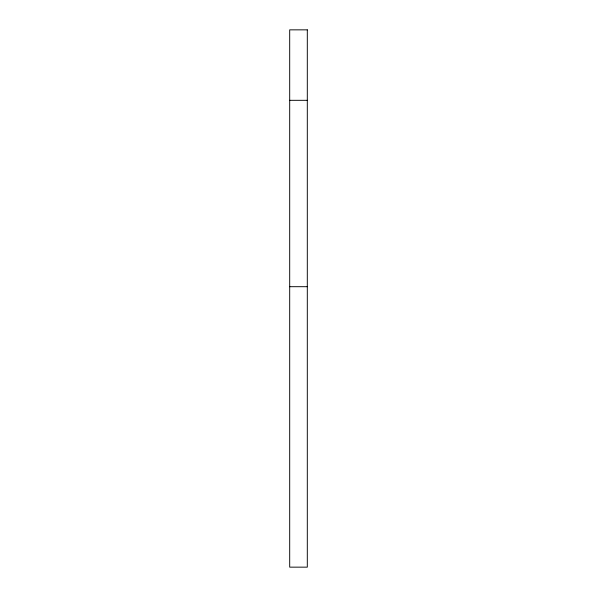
<?xml version="1.0" encoding="UTF-8"?>
<svg xmlns="http://www.w3.org/2000/svg" width="597" height="597" viewBox="0 0 597 597"><rect width="100%" height="100%" fill="white"/><g stroke="black" fill="none" stroke-linecap="round" stroke-linejoin="round"><path stroke-width="0.9" d="M289.694 100.318L307.306 100.318M289.694 286.694L307.306 286.694M307.306 29.85L289.694 29.85L289.694 567.15L307.306 567.15L307.306 29.85"/></g></svg>
